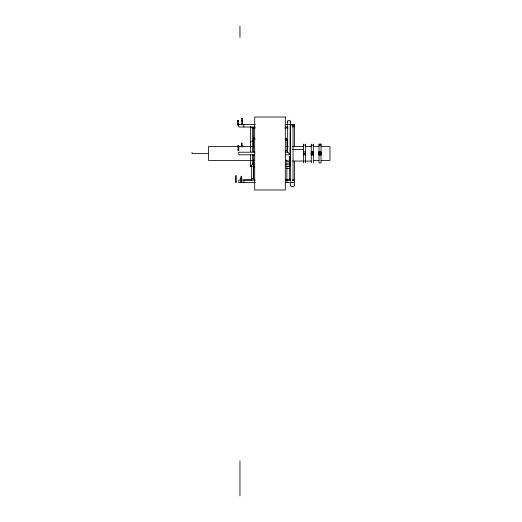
<?xml version="1.0" encoding="UTF-8"?>
<svg xmlns="http://www.w3.org/2000/svg" width="522" height="522" viewBox="0 0 522 522"><rect width="100%" height="100%" fill="white"/><g stroke="black" fill="none" stroke-linecap="round" stroke-linejoin="round"><path stroke-width="0.78" d="M253.894 166.218L250.638 166.218L250.756 165.735M250.638 166.218L251.121 165.872A1.794 0.391 -51.1 0 0 251.813 165.115L252.191 164.162M287.903 152.594L287.655 152.215L285.208 152.215M304.052 153.396C307.093 152.013 302.525 155.36 305.083 153.396M311.764 153.396C313.213 152.013 312.58 154.995 311.236 153.396M319.471 153.396C320.932 152.019 320.286 154.995 318.935 153.396M290.212 179.307L289.632 179.738L289.429 178.994M250.638 126.533L250.573 151.869M290.48 185.408L290.571 185.082M290.206 121.6L289.945 122.22M289.292 179.307L289.429 165.82M290.212 165.976L289.292 165.976M250.756 141.534L250.756 142.265M253.392 127.531L252.902 127.988A1.794 1.148 81.2 0 1 252.211 127.844L251.839 127.44M252.191 140.881L251.819 141.429M292.542 126.083L292.946 125.417A0.946 0.529 -58.6 0 0 292.946 124.634L292.255 124.51A2.519 1.409 -58.6 0 0 291.269 125.104L290.571 126.083A0.946 0.529 -58.6 0 0 290.48 126.657M253.646 151.909L253.646 137.939L254.194 138.154A1.794 0.502 52.3 0 1 254.886 138.885L255.088 139.159M292.542 186.602C290.023 187.881 290.088 183.6 290.48 182.256M293.795 124.497L294.493 124.627A0.946 0.535 -58.7 0 1 294.493 125.41L293.795 126.389A2.519 1.416 -58.7 0 1 292.809 126.983L292.516 127.029M285.462 160.28L286.8 160.28M241.706 118.553L242.476 118.553M237.588 120.693L238.358 120.693M241.706 120.83L242.476 120.83M237.588 121.332L238.358 121.332M237.588 123.968L238.358 123.968M255.284 124.464L238.789 124.451L238.789 127.029L255.284 127.035M285.142 124.451L294.088 124.451M241.706 124.686L242.476 124.686M237.588 124.81L238.358 124.81M285.325 127.035L287.746 127.035M252.674 128.014L255.088 128.014M284.901 128.014L288.124 128.014M303.536 145.083L305.598 145.083M311.256 145.083L313.317 145.083M318.981 145.083L321.037 145.083M241.347 145.384L242.117 145.384M238.012 145.906L238.789 145.906M253.933 146.571L208.5 146.571L208.5 160.398L253.933 160.398M286.65 146.571L288.255 146.571M292.281 146.571L303.536 146.571M305.598 146.571L311.256 146.571M313.317 146.571L318.981 146.571M321.037 146.571L329.969 146.571L329.969 160.398L321.037 160.398M238.012 147.315L238.789 147.361M292.503 149.455L303.536 149.455M238.012 149.684L238.789 149.684M238.012 150.31L238.789 150.31M303.536 151.843L305.598 151.843M311.236 151.843L313.317 151.843M318.935 151.843L321.037 151.843M311.236 152.059L313.317 152.059M318.935 152.059L321.037 152.059M255.075 152.215L238.789 152.215L238.789 154.793L254.853 154.793M311.236 152.326L313.317 152.326M318.935 152.326L321.037 152.326M311.236 152.594L313.317 152.594M318.935 152.594L321.037 152.594M311.236 152.861L313.317 152.861M318.935 152.861L321.037 152.861M311.236 152.998L313.317 152.998M318.935 152.998L321.037 152.998M311.236 153.129L313.317 153.129M318.935 153.129L321.037 153.129M208.5 153.481L192.031 153.481L192.031 152.222M312.273 153.396L313.317 153.396M320.501 153.396L321.037 153.396M311.236 153.67L313.317 153.67M318.935 153.67L321.037 153.67M311.236 153.938L313.317 153.938M318.935 153.938L321.037 153.938M311.236 154.205L313.317 154.205M318.935 154.205L321.037 154.205M311.236 154.473L313.317 154.473M318.935 154.473L321.037 154.473M285.384 154.793L290.206 154.793L287.655 152.215M311.236 154.74L313.317 154.74M318.935 154.74L321.037 154.74M303.536 154.956L305.598 154.956M311.236 154.956L313.317 154.956M318.935 154.956L321.037 154.956M313.317 160.398L318.981 160.398M286.832 161.063L289.279 161.063M292.535 161.063L311.256 161.063M252.309 164.11L253.933 164.11M285.664 164.11L289.736 164.11M285.664 166.218L289.736 166.218L289.736 164.228M286.545 166.453L289.736 166.453M286.526 168.56L289.736 168.56M240.929 178.093L241.706 178.093M240.929 178.563L241.706 178.563M240.929 178.733L241.706 178.733M251.748 179.979L238.789 179.979L238.789 182.55L255.265 182.596M286.578 179.979L290.63 179.979M255.265 180.025L243.918 180.025L243.918 182.596M285.247 180.025L290.715 180.025M292.255 180.025L294.493 180.397A0.946 0.62 -69.1 0 1 294.493 181.31L293.795 182.217A2.519 1.644 -69.1 0 1 292.809 182.596L285.247 182.596M240.929 181.369L241.706 181.369M235.526 182.08L236.296 182.08M240.929 182.211L241.706 182.211M253.992 166.472L253.705 166.498A0.829 0.346 56.9 0 0 253.705 167.027L253.992 167.555M292.809 182.596L292.281 182.426M289.945 154.616L290.206 125.606M294.082 184.547L294.578 185.408M292.281 186.374L293.475 186.869L294.578 185.747L294.578 161.709M253.274 178.772L252.902 178.478A1.794 1.161 -86 0 0 252.211 178.537L251.721 179.157A0.829 0.535 -86 0 0 251.721 179.959L252.002 180.364M253.992 138.721L253.646 137.939M287.903 122.213L287.655 121.593M250.756 127.59L250.573 127.081M313.317 144.065L313.317 162.903M311.256 144.065L311.256 162.903M305.598 144.065L305.598 162.903M303.536 144.065L303.536 162.903M294.578 124.836L294.578 146.715M293.038 124.843L293.038 180.723M290.48 126.396L290.48 181.167M290.206 124.797C292.535 118.801 285.325 118.788 287.655 124.791M290.212 156.15L290.212 164.587M289.292 156.15L289.292 164.587M289.221 161.083L289.221 163.216M287.655 125.6L287.655 152.261M286.963 139.465L286.963 149.807M286.904 160.306L286.904 164.365M286.904 165.983L286.872 182.596M286.193 150.486L286.193 150.988M286.134 137.886L286.134 139.824M286.017 160.071L286.017 160.939M253.646 154.93L253.646 165.272M253.646 165.95L253.646 178.785M253.451 128.066L253.451 140.47M253.451 141.958L253.451 146.897M253.451 159.739L253.451 164.437M253.451 165.859L253.451 179.059M252.367 127.355L252.367 151.869M252.367 154.89L252.367 164.228M251.656 165.996L251.656 179.059M250.573 154.89L250.573 166.198M243.918 124.464L243.918 127.035M242.476 124.83L242.476 118.292L241.706 118.292L241.706 124.83M242.117 146.95L242.117 143.1L241.347 143.1L241.347 146.95M241.706 182.504L241.706 176.279L240.929 176.279L240.929 182.504M239.957 26.1L239.957 37.408M239.957 460.946L239.957 495.9M238.789 145.592L238.789 150.427M238.358 120.334L238.358 125.104M238.012 145.592L238.012 150.427M237.588 120.334L237.588 125.104M236.296 182.217L236.296 175.679L235.526 175.679L235.526 182.217M292.809 180.397A2.519 1.644 -69.1 0 1 293.795 180.025M286.93 150.401A0.829 0.692 0 0 1 285.417 150.571M285.717 138.865A0.829 0.692 0 0 1 286.911 139.224A0.829 0.692 0 0 1 286.278 140.15A0.829 0.692 0 0 1 285.306 139.465M285.325 117.019L254.697 117.019L254.697 189.988L285.325 189.988L285.325 117.019M321.037 144.065L318.981 144.065L318.981 162.903L321.037 162.903L321.037 144.065"/></g></svg>
